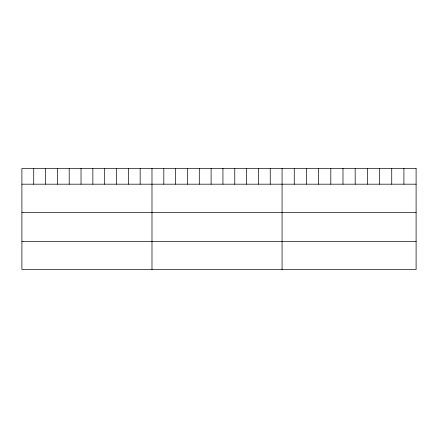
<?xml version="1.0" encoding="UTF-8"?>
<svg xmlns="http://www.w3.org/2000/svg" width="438" height="438" viewBox="0 0 438 438"><rect width="100%" height="100%" fill="white"/><g stroke="black" fill="none" stroke-linecap="round" stroke-linejoin="round"><path stroke-width="0.66" d="M21.9 184.184L416.1 184.184M21.9 212.348L416.1 212.348M21.9 241.371L416.1 241.371M403.918 168.466L403.918 184.184M391.731 168.466L391.731 184.184M379.549 168.466L379.549 184.184M367.362 168.466L367.362 184.184M355.18 168.466L355.18 184.184M342.992 168.466L342.992 184.184M330.81 168.466L330.81 184.184M318.623 168.466L318.623 184.184M306.441 168.466L306.441 184.184M294.254 168.466L294.254 184.184M282.072 168.466L282.072 269.534M270.246 168.466L270.246 184.184M258.42 168.466L258.42 184.184M246.594 168.466L246.594 184.184M234.768 168.466L234.768 184.184M222.942 168.466L222.942 184.184M211.116 168.466L211.116 184.184M199.29 168.466L199.29 184.184M187.464 168.466L187.464 184.184M175.638 168.466L175.638 184.184M163.812 168.466L163.812 184.184M151.986 168.466L151.986 269.534M140.16 168.466L140.16 184.184M128.334 168.466L128.334 184.184M116.508 168.466L116.508 184.184M104.682 168.466L104.682 184.184M92.856 168.466L92.856 184.184M81.03 168.466L81.03 184.184M69.204 168.466L69.204 184.184M57.378 168.466L57.378 184.184M45.552 168.466L45.552 184.184M33.726 168.466L33.726 184.184M416.1 168.466L21.9 168.466L21.9 269.534L416.1 269.534L416.1 168.466"/></g></svg>
